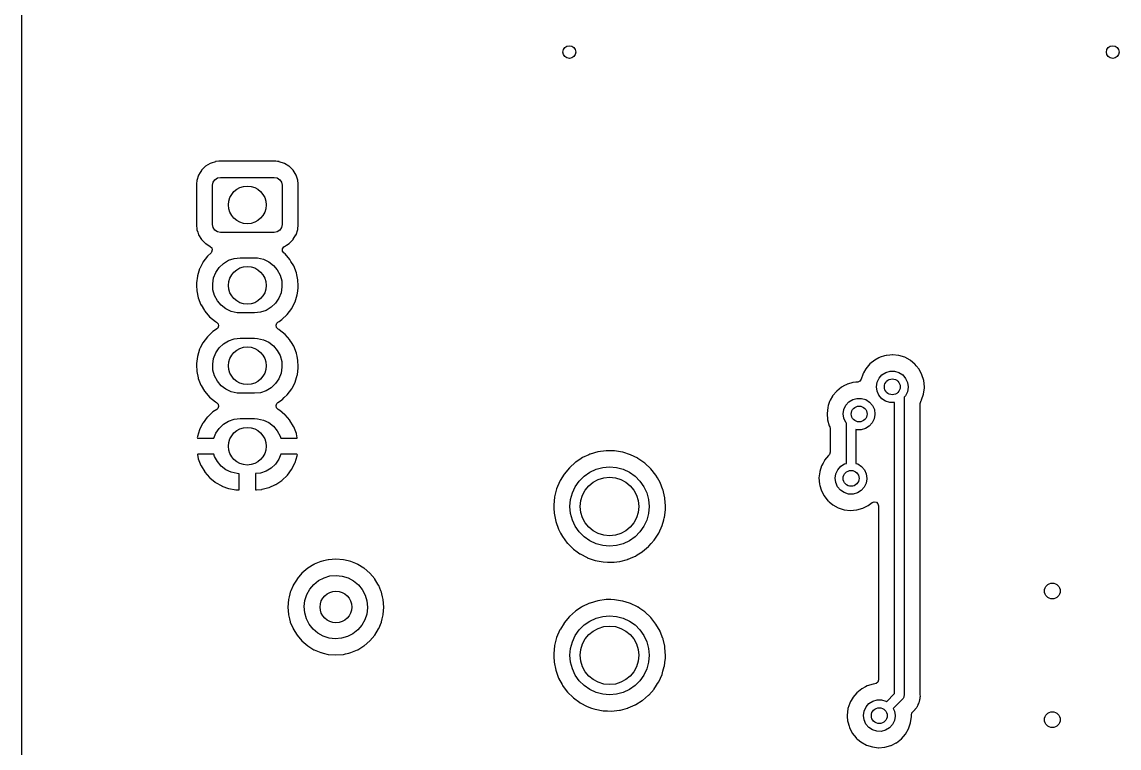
# Model space of a CAD drawing. Extents: x 51 to 243, y -135 to -54.
# Drawn here: x 51.31 to 85.92, y -117.23 to -94.3 of the extents above; entities that cross this region are included whole.
import ezdxf

# ---------------------------------------------------------------- set-up
doc = ezdxf.new("R2010")
doc.units = 0
doc.layers.add('BLACK', color=7, linetype='CONTINUOUS')

msp = doc.modelspace()

# ---------------------------------------------------------------- linework, layer by layer
at = {"layer": 'BLACK', "linetype": 'CONTINUOUS'}
for p, q in [((51.3085, -135.255), (51.3085, -53.9745)), ((56.9719, -98.9889), (56.9314, -99.0545)), ((56.9757, -98.9827), (56.9719, -98.9889)), ((56.9719, -98.9889), (56.9719, -98.9889)), ((57.1007, -98.8575), (56.9757, -98.9827)), ((57.2511, -98.7644), (57.1007, -98.8575)), ((57.2802, -98.7547), (57.2511, -98.7644)), ((57.4123, -98.7107), (57.2802, -98.7547)), ((57.4188, -98.7085), (57.4123, -98.7107)), ((57.4123, -98.7107), (57.4123, -98.7107)), ((57.4257, -98.7078), (57.4188, -98.7085)), ((57.5213, -98.6978), (57.4257, -98.7078)), ((57.4257, -98.7078), (57.4257, -98.7078)), ((57.5214, -98.6978), (57.5213, -98.6978)), ((57.5246, -98.6975), (57.5214, -98.6978)), ((59.3154, -98.6975), (57.5246, -98.6975)), ((59.37, -98.7031), (59.3154, -98.6975)), ((59.413, -98.7075), (59.37, -98.7031)), ((59.4199, -98.7082), (59.413, -98.7075)), ((59.413, -98.7075), (59.413, -98.7075)), ((59.4264, -98.7104), (59.4199, -98.7082)), ((59.4273, -98.7107), (59.4264, -98.7104)), ((59.4264, -98.7104), (59.4264, -98.7104)), ((59.5877, -98.7639), (59.4273, -98.7107)), ((59.594, -98.7677), (59.5877, -98.7639)), ((59.7321, -98.8529), (59.594, -98.7677)), ((59.594, -98.7677), (59.594, -98.7677)), ((59.7383, -98.8567), (59.7321, -98.8529)), ((59.8635, -98.9817), (59.7383, -98.8567)), ((59.9566, -99.1321), (59.8635, -98.9817)), ((56.8272, -99.3011), (56.8165, -99.4056)), ((56.8829, -99.1333), (56.8272, -99.3011)), ((56.9314, -99.0545), (56.8829, -99.1333)), ((57.344, -99.3603), (57.3982, -99.2792)), ((57.3982, -99.2792), (57.4793, -99.225)), ((57.4793, -99.225), (57.575, -99.206)), ((57.575, -99.206), (59.265, -99.206)), ((59.265, -99.206), (59.3607, -99.225)), ((59.3607, -99.225), (59.4418, -99.2792)), ((59.4418, -99.2792), (59.496, -99.3603)), ((60.0125, -99.2998), (59.9566, -99.1321)), ((60.0132, -99.3067), (60.0125, -99.2998)), ((60.0232, -99.4023), (60.0132, -99.3067)), ((60.0132, -99.3067), (60.0132, -99.3067)), ((56.8165, -99.4056), (56.8165, -100.746)), ((57.325, -99.456), (57.344, -99.3603)), ((57.325, -100.696), (57.325, -99.456)), ((59.496, -99.3603), (59.515, -99.456)), ((59.515, -99.456), (59.515, -100.696)), ((60.0235, -99.4056), (60.0232, -99.4023)), ((60.0235, -100.746), (60.0235, -99.4056)), ((57.344, -100.792), (57.325, -100.696)), ((59.515, -100.696), (59.496, -100.792)), ((56.8165, -100.746), (56.8168, -100.75)), ((56.8168, -100.75), (56.8168, -100.75)), ((56.8168, -100.75), (56.8234, -100.813)), ((56.8234, -100.813), (56.8275, -100.852)), ((56.8275, -100.852), (56.8297, -100.859)), ((56.8297, -100.859), (56.8297, -100.859)), ((56.8297, -100.859), (56.8573, -100.941)), ((56.8573, -100.941), (56.8834, -101.02)), ((56.8834, -101.02), (56.9765, -101.17)), ((57.3982, -100.873), (57.344, -100.792)), ((57.4793, -100.927), (57.3982, -100.873)), ((57.575, -100.946), (57.4793, -100.927)), ((59.265, -100.946), (57.575, -100.946)), ((59.3607, -100.927), (59.265, -100.946)), ((59.4418, -100.873), (59.3607, -100.927)), ((59.496, -100.792), (59.4418, -100.873)), ((59.8683, -101.163), (59.9533, -101.025)), ((59.9533, -101.025), (59.9571, -101.019)), ((59.9533, -101.025), (59.9533, -101.025)), ((59.9571, -101.019), (60.0128, -100.851)), ((60.0128, -100.851), (60.0167, -100.813)), ((60.0167, -100.813), (60.0179, -100.801)), ((60.0179, -100.801), (60.0235, -100.746)), ((56.9765, -101.17), (57.1017, -101.295)), ((57.1017, -101.295), (57.1079, -101.299)), ((57.1079, -101.299), (57.1079, -101.299)), ((57.1079, -101.299), (57.2523, -101.388)), ((57.2523, -101.388), (57.2509, -101.39)), ((57.2509, -101.39), (57.2953, -101.429)), ((59.5303, -101.464), (59.567, -101.403)), ((59.567, -101.403), (59.5894, -101.388)), ((59.5889, -101.388), (59.6575, -101.345)), ((59.5894, -101.388), (59.5889, -101.388)), ((59.6575, -101.345), (59.7393, -101.294)), ((59.7393, -101.294), (59.7884, -101.245)), ((59.7884, -101.245), (59.8591, -101.174)), ((59.8591, -101.174), (59.8643, -101.169)), ((59.8643, -101.169), (59.8683, -101.163)), ((57.1588, -101.699), (57.0192, -101.887)), ((57.1627, -101.696), (57.1588, -101.699)), ((57.2757, -101.588), (57.1627, -101.696)), ((57.1627, -101.696), (57.1627, -101.696)), ((57.2942, -101.566), (57.2757, -101.588)), ((57.3148, -101.498), (57.2942, -101.566)), ((57.2953, -101.429), (57.3148, -101.498)), ((57.8301, -101.826), (58.0082, -101.766)), ((58.0082, -101.766), (58.195, -101.746)), ((58.195, -101.746), (58.645, -101.746)), ((58.645, -101.746), (58.742, -101.751)), ((58.742, -101.751), (58.9254, -101.792)), ((59.5322, -101.535), (59.5303, -101.464)), ((59.5722, -101.594), (59.5322, -101.535)), ((59.58, -101.6), (59.5722, -101.594)), ((59.6095, -101.624), (59.58, -101.6)), ((59.7628, -101.801), (59.6095, -101.624)), ((56.9132, -102.096), (56.8438, -102.319)), ((56.9194, -102.083), (56.9132, -102.096)), ((57.0168, -101.892), (56.9194, -102.083)), ((57.0192, -101.887), (57.0168, -101.892)), ((57.0168, -101.892), (57.0168, -101.892)), ((57.4268, -102.208), (57.5325, -102.052)), ((57.5325, -102.052), (57.669, -101.923)), ((57.669, -101.923), (57.8301, -101.826)), ((58.9254, -101.792), (59.0957, -101.872)), ((59.0957, -101.872), (59.245, -101.986)), ((59.245, -101.986), (59.3663, -102.13)), ((59.7656, -101.805), (59.7628, -101.801)), ((59.7972, -101.858), (59.7656, -101.805)), ((59.7656, -101.805), (59.7656, -101.805)), ((59.8842, -102.001), (59.7972, -101.858)), ((59.9701, -102.218), (59.8842, -102.001)), ((56.8431, -102.324), (56.8144, -102.541)), ((56.8438, -102.319), (56.8431, -102.324)), ((56.8431, -102.324), (56.8431, -102.324)), ((57.3264, -102.567), (57.357, -102.382)), ((57.357, -102.382), (57.4268, -102.208)), ((59.3663, -102.13), (59.4539, -102.296)), ((59.4539, -102.296), (59.5038, -102.477)), ((59.9712, -102.224), (59.9701, -102.218)), ((59.9836, -102.283), (59.9712, -102.224)), ((59.9712, -102.224), (59.9712, -102.224)), ((60.0182, -102.447), (59.9836, -102.283)), ((60.0184, -102.453), (60.0182, -102.447)), ((60.0245, -102.616), (60.0184, -102.453)), ((56.8144, -102.541), (56.8131, -102.551)), ((56.8131, -102.551), (56.8133, -102.556)), ((56.8133, -102.556), (56.8133, -102.556)), ((56.8133, -102.556), (56.8156, -102.62)), ((56.8156, -102.62), (56.8218, -102.785)), ((56.8218, -102.785), (56.8699, -103.014)), ((57.3362, -102.755), (57.3264, -102.567)), ((57.3861, -102.936), (57.3362, -102.755)), ((59.5136, -102.665), (59.483, -102.85)), ((59.5038, -102.477), (59.5136, -102.665)), ((59.9962, -102.913), (60.0118, -102.795)), ((60.0118, -102.795), (60.0262, -102.686)), ((60.0269, -102.681), (60.0245, -102.616)), ((60.0262, -102.686), (60.0269, -102.681)), ((60.0262, -102.686), (60.0262, -102.686)), ((56.8699, -103.014), (56.9558, -103.231)), ((57.4737, -103.102), (57.3861, -102.936)), ((57.595, -103.246), (57.4737, -103.102)), ((59.4132, -103.024), (59.3075, -103.18)), ((59.483, -102.85), (59.4132, -103.024)), ((59.8466, -103.294), (59.9244, -103.141)), ((59.9244, -103.141), (59.9268, -103.136)), ((59.9244, -103.141), (59.9244, -103.141)), ((59.9268, -103.136), (59.9962, -102.913)), ((56.9558, -103.231), (56.9586, -103.236)), ((56.9586, -103.236), (57.0676, -103.415)), ((57.0676, -103.415), (57.0772, -103.431)), ((57.0772, -103.431), (57.2305, -103.608)), ((57.7443, -103.36), (57.595, -103.246)), ((57.9146, -103.44), (57.7443, -103.36)), ((58.098, -103.481), (57.9146, -103.44)), ((58.195, -103.486), (58.098, -103.481)), ((58.645, -103.486), (58.195, -103.486)), ((58.8318, -103.466), (58.645, -103.486)), ((59.0099, -103.406), (58.8318, -103.466)), ((59.171, -103.309), (59.0099, -103.406)), ((59.3075, -103.18), (59.171, -103.309)), ((59.6812, -103.533), (59.8208, -103.345)), ((59.8208, -103.345), (59.8466, -103.294)), ((57.2305, -103.608), (57.4114, -103.756)), ((57.4114, -103.756), (57.416, -103.759)), ((57.416, -103.759), (57.416, -103.759)), ((57.416, -103.759), (57.4485, -103.777)), ((57.4485, -103.777), (57.4978, -103.828)), ((57.4978, -103.828), (57.5117, -103.898)), ((59.3283, -103.874), (59.3543, -103.808)), ((59.3543, -103.808), (59.3834, -103.781)), ((59.3834, -103.781), (59.4249, -103.753)), ((59.4249, -103.753), (59.5119, -103.694)), ((59.5119, -103.694), (59.6812, -103.533)), ((57.3281, -104.078), (57.1588, -104.239)), ((57.4509, -103.995), (57.3281, -104.078)), ((57.4566, -103.991), (57.4509, -103.995)), ((57.4857, -103.964), (57.4566, -103.991)), ((57.5117, -103.898), (57.4857, -103.964)), ((59.3422, -103.944), (59.3283, -103.874)), ((59.3915, -103.995), (59.3422, -103.944)), ((59.424, -104.013), (59.3915, -103.995)), ((59.4286, -104.016), (59.424, -104.013)), ((59.424, -104.013), (59.424, -104.013)), ((59.6095, -104.164), (59.4286, -104.016)), ((59.7628, -104.341), (59.6095, -104.164)), ((57.0168, -104.432), (56.9362, -104.59)), ((57.0192, -104.427), (57.0168, -104.432)), ((57.0168, -104.432), (57.0168, -104.432)), ((57.1588, -104.239), (57.0192, -104.427)), ((57.5325, -104.592), (57.669, -104.463)), ((57.669, -104.463), (57.8301, -104.366)), ((57.8301, -104.366), (58.0082, -104.306)), ((58.0082, -104.306), (58.195, -104.286)), ((58.195, -104.286), (58.645, -104.286)), ((58.645, -104.286), (58.742, -104.291)), ((58.742, -104.291), (58.9254, -104.332)), ((58.9254, -104.332), (59.0957, -104.412)), ((59.0957, -104.412), (59.245, -104.526)), ((59.245, -104.526), (59.3663, -104.67)), ((59.7656, -104.345), (59.7628, -104.341)), ((59.8125, -104.423), (59.7656, -104.345)), ((59.7656, -104.345), (59.7656, -104.345)), ((59.8842, -104.541), (59.8125, -104.423)), ((59.9701, -104.758), (59.8842, -104.541)), ((56.8431, -104.864), (56.8144, -105.081)), ((56.8438, -104.859), (56.8431, -104.864)), ((56.8431, -104.864), (56.8431, -104.864)), ((56.9132, -104.635), (56.8438, -104.859)), ((56.9362, -104.59), (56.9132, -104.635)), ((57.357, -104.922), (57.4268, -104.748)), ((57.4268, -104.748), (57.5325, -104.592)), ((59.3663, -104.67), (59.4539, -104.836)), ((59.4539, -104.836), (59.5038, -105.017)), ((59.9712, -104.764), (59.9701, -104.758)), ((59.9901, -104.854), (59.9712, -104.764)), ((59.9712, -104.764), (59.9712, -104.764)), ((60.0182, -104.987), (59.9901, -104.854)), ((78.3842, -104.886), (78.3409, -104.909)), ((78.3896, -104.883), (78.3842, -104.886)), ((78.3842, -104.886), (78.3842, -104.886)), ((78.5229, -104.844), (78.3896, -104.883)), ((78.5734, -104.829), (78.5229, -104.844)), ((78.5793, -104.828), (78.5734, -104.829)), ((78.5734, -104.829), (78.5734, -104.829)), ((78.5855, -104.827), (78.5793, -104.828)), ((78.6938, -104.817), (78.5855, -104.827)), ((78.5855, -104.827), (78.5855, -104.827)), ((78.7763, -104.81), (78.6938, -104.817)), ((78.7824, -104.81), (78.7763, -104.81)), ((78.9669, -104.83), (78.7824, -104.81)), ((78.7824, -104.81), (78.7824, -104.81)), ((78.973, -104.83), (78.9669, -104.83)), ((78.9669, -104.83), (78.9669, -104.83)), ((79.1619, -104.889), (78.973, -104.83)), ((56.8144, -105.081), (56.8131, -105.091)), ((56.8131, -105.091), (56.8133, -105.096)), ((56.8133, -105.096), (56.8148, -105.138)), ((56.8133, -105.096), (56.8133, -105.096)), ((56.8148, -105.138), (56.8218, -105.325)), ((57.3264, -105.107), (57.357, -104.922)), ((57.3362, -105.295), (57.3264, -105.107)), ((59.5136, -105.205), (59.483, -105.39)), ((59.5038, -105.017), (59.5136, -105.205)), ((59.9981, -105.439), (60.0262, -105.226)), ((60.0184, -104.993), (60.0182, -104.987)), ((60.0252, -105.175), (60.0184, -104.993)), ((60.0269, -105.221), (60.0252, -105.175)), ((60.0262, -105.226), (60.0269, -105.221)), ((60.0262, -105.226), (60.0262, -105.226)), ((78.0602, -105.099), (77.9331, -105.25)), ((78.2143, -104.975), (78.0602, -105.099)), ((78.3409, -104.909), (78.2143, -104.975)), ((79.3359, -104.983), (79.1619, -104.889)), ((79.3407, -104.987), (79.3359, -104.983)), ((79.482, -105.104), (79.3407, -104.987)), ((79.3407, -104.987), (79.3407, -104.987)), ((79.4883, -105.109), (79.482, -105.104)), ((79.4922, -105.114), (79.4883, -105.109)), ((79.5283, -105.158), (79.4922, -105.114)), ((79.4922, -105.114), (79.4922, -105.114)), ((79.6133, -105.262), (79.5283, -105.158)), ((56.8218, -105.325), (56.8235, -105.333)), ((56.8235, -105.333), (56.8653, -105.532)), ((56.8653, -105.532), (56.8699, -105.554)), ((56.8699, -105.554), (56.9558, -105.771)), ((57.3861, -105.476), (57.3362, -105.295)), ((57.4737, -105.642), (57.3861, -105.476)), ((59.4132, -105.564), (59.3075, -105.72)), ((59.483, -105.39), (59.4132, -105.564)), ((59.9268, -105.676), (59.9962, -105.453)), ((59.9962, -105.453), (59.9981, -105.439)), ((77.8359, -105.43), (77.787, -105.584)), ((77.8378, -105.424), (77.8359, -105.43)), ((77.8359, -105.43), (77.8359, -105.43)), ((77.8633, -105.377), (77.8378, -105.424)), ((77.9301, -105.256), (77.8633, -105.377)), ((77.9331, -105.25), (77.9301, -105.256)), ((77.9301, -105.256), (77.9301, -105.256)), ((78.2911, -105.677), (78.3513, -105.549)), ((78.3513, -105.549), (78.4452, -105.442)), ((78.4452, -105.442), (78.5651, -105.367)), ((78.5651, -105.367), (78.7014, -105.328)), ((78.7014, -105.328), (78.8431, -105.329)), ((78.8431, -105.329), (78.979, -105.369)), ((78.979, -105.369), (79.0979, -105.446)), ((79.0979, -105.446), (79.1905, -105.554)), ((79.1905, -105.554), (79.2491, -105.683)), ((79.7061, -105.437), (79.6133, -105.262)), ((79.7633, -105.626), (79.7061, -105.437)), ((56.9558, -105.771), (56.9586, -105.776)), ((56.9586, -105.776), (57.0708, -105.961)), ((57.595, -105.786), (57.4737, -105.642)), ((57.7443, -105.9), (57.595, -105.786)), ((57.9146, -105.98), (57.7443, -105.9)), ((59.171, -105.849), (59.0099, -105.946)), ((59.3075, -105.72), (59.171, -105.849)), ((59.6812, -106.073), (59.8208, -105.885)), ((59.8208, -105.885), (59.8296, -105.868)), ((59.8296, -105.868), (59.9244, -105.681)), ((59.9244, -105.681), (59.9268, -105.676)), ((59.9244, -105.681), (59.9244, -105.681)), ((77.1691, -105.832), (77.015, -105.956)), ((77.2657, -105.782), (77.1691, -105.832)), ((77.3389, -105.743), (77.2657, -105.782)), ((77.3444, -105.74), (77.3389, -105.743)), ((77.3389, -105.743), (77.3389, -105.743)), ((77.4571, -105.707), (77.3444, -105.74)), ((77.5282, -105.686), (77.4571, -105.707)), ((77.5341, -105.685), (77.5282, -105.686)), ((77.5282, -105.686), (77.5282, -105.686)), ((77.5403, -105.684), (77.5341, -105.685)), ((77.6228, -105.676), (77.5403, -105.684)), ((77.5403, -105.684), (77.5403, -105.684)), ((77.6783, -105.671), (77.6228, -105.676)), ((77.7473, -105.643), (77.6783, -105.671)), ((77.787, -105.584), (77.7473, -105.643)), ((78.2693, -105.817), (78.2911, -105.677)), ((78.2877, -105.957), (78.2693, -105.817)), ((79.2691, -105.835), (79.2456, -105.975)), ((79.2491, -105.683), (79.2692, -105.823)), ((79.2692, -105.823), (79.2691, -105.835)), ((79.7574, -106.048), (79.7822, -105.851)), ((79.7826, -105.823), (79.7633, -105.626)), ((79.7822, -105.851), (79.7826, -105.823)), ((57.0708, -105.961), (57.0772, -105.971)), ((57.0772, -105.971), (57.2305, -106.148)), ((57.2305, -106.148), (57.4114, -106.296)), ((58.098, -106.021), (57.9146, -105.98)), ((58.195, -106.026), (58.098, -106.021)), ((58.645, -106.026), (58.195, -106.026)), ((58.8318, -106.006), (58.645, -106.026)), ((59.0099, -105.946), (58.8318, -106.006)), ((59.383, -106.321), (59.4947, -106.246)), ((59.4947, -106.246), (59.5119, -106.234)), ((59.5119, -106.234), (59.517, -106.229)), ((59.517, -106.229), (59.5862, -106.163)), ((59.5862, -106.163), (59.6812, -106.073)), ((76.8143, -106.241), (76.7926, -106.281)), ((76.8849, -106.113), (76.8143, -106.241)), ((76.8878, -106.107), (76.8849, -106.113)), ((76.8849, -106.113), (76.8849, -106.113)), ((77.015, -105.956), (76.8878, -106.107)), ((77.3999, -106.299), (77.5198, -106.224)), ((77.5198, -106.224), (77.6561, -106.185)), ((77.6561, -106.185), (77.7979, -106.185)), ((77.7979, -106.185), (77.9337, -106.226)), ((77.9337, -106.226), (78.0527, -106.303)), ((78.3447, -106.087), (78.2877, -105.957)), ((78.436, -106.196), (78.3447, -106.087)), ((78.554, -106.274), (78.436, -106.196)), ((79.1838, -106.103), (79.144, -106.147)), ((79.144, -106.147), (79.144, -115.57)), ((79.2456, -105.975), (79.1838, -106.103)), ((79.6691, -106.281), (79.6857, -106.252)), ((79.6857, -106.252), (79.692, -106.241)), ((79.692, -106.241), (79.695, -106.235)), ((79.692, -106.241), (79.692, -106.241)), ((79.695, -106.235), (79.7574, -106.048)), ((57.3328, -106.615), (57.3246, -106.622)), ((57.457, -106.532), (57.3328, -106.615)), ((57.4114, -106.296), (57.416, -106.299)), ((57.416, -106.299), (57.416, -106.299)), ((57.416, -106.299), (57.449, -106.318)), ((57.449, -106.318), (57.4983, -106.369)), ((57.4862, -106.504), (57.457, -106.532)), ((57.5122, -106.438), (57.4862, -106.504)), ((57.4983, -106.369), (57.5122, -106.438)), ((59.3279, -106.414), (59.3538, -106.348)), ((59.3417, -106.484), (59.3279, -106.414)), ((59.391, -106.535), (59.3417, -106.484)), ((59.3538, -106.348), (59.383, -106.321)), ((59.4237, -106.554), (59.391, -106.535)), ((59.4325, -106.56), (59.4237, -106.554)), ((59.605, -106.701), (59.4325, -106.56)), ((76.7328, -106.469), (76.7107, -106.666)), ((76.7502, -106.414), (76.7328, -106.469)), ((76.7907, -106.287), (76.7502, -106.414)), ((76.7926, -106.281), (76.7907, -106.287)), ((76.7907, -106.287), (76.7907, -106.287)), ((77.224, -106.674), (77.2458, -106.534)), ((77.2458, -106.534), (77.3061, -106.405)), ((77.3061, -106.405), (77.3999, -106.299)), ((78.0527, -106.303), (78.1452, -106.411)), ((78.1452, -106.411), (78.2039, -106.54)), ((78.2039, -106.54), (78.224, -106.68)), ((78.6893, -106.317), (78.554, -106.274)), ((78.831, -106.319), (78.6893, -106.317)), ((78.844, -106.316), (78.831, -106.319)), ((78.844, -115.508), (78.844, -106.316)), ((79.6525, -106.343), (79.6689, -106.281)), ((79.6525, -115.533), (79.6525, -106.343)), ((79.6689, -106.281), (79.6691, -106.281)), ((57.0228, -106.963), (57.0172, -106.972)), ((57.156, -106.784), (57.0228, -106.963)), ((57.1631, -106.776), (57.156, -106.784)), ((57.3246, -106.622), (57.1631, -106.776)), ((57.669, -107.003), (57.8301, -106.906)), ((57.8301, -106.906), (58.0082, -106.846)), ((58.0082, -106.846), (58.195, -106.826)), ((58.195, -106.826), (58.645, -106.826)), ((58.645, -106.826), (58.742, -106.831)), ((58.742, -106.831), (58.9254, -106.872)), ((58.9254, -106.872), (59.0957, -106.952)), ((59.0957, -106.952), (59.245, -107.066)), ((59.6127, -106.709), (59.605, -106.701)), ((59.7589, -106.877), (59.6127, -106.709)), ((59.7652, -106.886), (59.7589, -106.877)), ((59.881, -107.077), (59.7652, -106.886)), ((76.7107, -106.666), (76.7112, -106.672)), ((76.7112, -106.672), (76.7265, -106.854)), ((76.7265, -106.854), (76.7273, -106.863)), ((76.7273, -106.863), (76.7818, -107.053)), ((77.2424, -106.814), (77.224, -106.674)), ((77.2995, -106.944), (77.2424, -106.814)), ((77.32, -106.969), (77.2995, -106.944)), ((78.1385, -106.96), (78.0434, -107.065)), ((78.2003, -106.832), (78.1385, -106.96)), ((78.2239, -106.692), (78.2003, -106.832)), ((78.224, -106.68), (78.2239, -106.692)), ((56.912, -107.181), (56.8459, -107.394)), ((56.916, -107.171), (56.912, -107.181)), ((57.0172, -106.972), (56.916, -107.171)), ((57.3651, -107.442), (57.4268, -107.288)), ((57.4268, -107.288), (57.5325, -107.132)), ((57.5325, -107.132), (57.669, -107.003)), ((59.245, -107.066), (59.3663, -107.21)), ((59.3663, -107.21), (59.4539, -107.376)), ((59.8857, -107.086), (59.881, -107.077)), ((59.9677, -107.294), (59.8857, -107.086)), ((59.9707, -107.304), (59.9677, -107.294)), ((59.9967, -107.427), (59.9707, -107.304)), ((76.7818, -107.053), (76.7976, -107.084)), ((76.7976, -107.084), (76.8115, -107.141)), ((76.8115, -107.141), (76.8115, -107.887)), ((77.32, -108.24), (77.32, -106.969)), ((77.6441, -107.174), (77.62, -107.166)), ((77.62, -107.166), (77.62, -108.24)), ((77.7858, -107.176), (77.6441, -107.174)), ((77.9226, -107.139), (77.7858, -107.176)), ((78.0434, -107.065), (77.9226, -107.139)), ((56.8436, -107.404), (56.841, -107.424)), ((56.841, -107.424), (56.8432, -107.438)), ((56.8432, -107.438), (56.8563, -107.442)), ((56.8459, -107.394), (56.8436, -107.404)), ((56.8563, -107.442), (57.3651, -107.442)), ((59.4539, -107.376), (59.4722, -107.442)), ((59.4722, -107.442), (59.9816, -107.442)), ((59.9816, -107.442), (59.9952, -107.438)), ((59.9952, -107.438), (59.9967, -107.427)), ((56.8448, -107.954), (56.8433, -107.965)), ((56.8433, -107.965), (56.8693, -108.088)), ((56.8584, -107.95), (56.8448, -107.954)), ((57.3678, -107.95), (56.8584, -107.95)), ((57.3861, -108.016), (57.3678, -107.95)), ((59.4749, -107.95), (59.4132, -108.104)), ((59.9837, -107.95), (59.4749, -107.95)), ((59.928, -108.211), (59.9941, -107.998)), ((59.9968, -107.954), (59.9837, -107.95)), ((59.9941, -107.998), (59.9964, -107.988)), ((59.9964, -107.988), (59.999, -107.968)), ((59.999, -107.968), (59.9968, -107.954)), ((69.1929, -107.966), (68.9951, -108.058)), ((69.2282, -107.95), (69.1929, -107.966)), ((69.2324, -107.948), (69.2282, -107.95)), ((69.2282, -107.95), (69.2282, -107.95)), ((69.4834, -107.875), (69.2324, -107.948)), ((69.7423, -107.84), (69.4834, -107.875)), ((69.747, -107.84), (69.7423, -107.84)), ((69.8899, -107.842), (69.747, -107.84)), ((69.747, -107.84), (69.747, -107.84)), ((70.0037, -107.843), (69.8899, -107.842)), ((70.2617, -107.885), (70.0037, -107.843)), ((70.2661, -107.887), (70.2617, -107.885)), ((70.5061, -107.964), (70.2661, -107.887)), ((70.5106, -107.965), (70.5061, -107.964)), ((70.5148, -107.967), (70.5106, -107.965)), ((70.7408, -108.079), (70.5148, -107.967)), ((70.5148, -107.967), (70.5148, -107.967)), ((76.761, -107.988), (76.6338, -108.139)), ((76.7658, -107.984), (76.761, -107.988)), ((76.7702, -107.98), (76.7658, -107.984)), ((76.7915, -107.955), (76.7697, -107.979)), ((76.7697, -107.979), (76.7702, -107.98)), ((76.8115, -107.887), (76.7915, -107.955)), ((56.8693, -108.088), (56.8723, -108.098)), ((56.8723, -108.098), (56.9543, -108.306)), ((56.9543, -108.306), (56.959, -108.315)), ((56.959, -108.315), (57.0748, -108.506)), ((57.4737, -108.182), (57.3861, -108.016)), ((57.595, -108.326), (57.4737, -108.182)), ((57.7443, -108.44), (57.595, -108.326)), ((59.3075, -108.26), (59.171, -108.389)), ((59.4132, -108.104), (59.3075, -108.26)), ((59.8228, -108.42), (59.924, -108.221)), ((59.924, -108.221), (59.928, -108.211)), ((68.7765, -108.201), (68.5815, -108.375)), ((68.7804, -108.198), (68.7765, -108.201)), ((68.9561, -108.083), (68.7804, -108.198)), ((68.7804, -108.198), (68.7804, -108.198)), ((68.9951, -108.058), (68.9561, -108.083)), ((70.745, -108.081), (70.7408, -108.079)), ((70.9598, -108.23), (70.745, -108.081)), ((71.1501, -108.409), (70.9598, -108.23)), ((76.5367, -108.319), (76.4806, -108.495)), ((76.5386, -108.313), (76.5367, -108.319)), ((76.5367, -108.319), (76.5367, -108.319)), ((76.5843, -108.23), (76.5386, -108.313)), ((76.6309, -108.145), (76.5843, -108.23)), ((76.6338, -108.139), (76.6309, -108.145)), ((76.6309, -108.145), (76.6309, -108.145)), ((77.0521, -108.437), (77.1459, -108.331)), ((77.1459, -108.331), (77.2658, -108.256)), ((77.2658, -108.256), (77.32, -108.24)), ((77.62, -108.24), (77.6797, -108.258)), ((77.6797, -108.258), (77.7987, -108.335)), ((77.7987, -108.335), (77.8912, -108.443)), ((57.0748, -108.506), (57.0811, -108.515)), ((57.0811, -108.515), (57.2273, -108.683)), ((57.2273, -108.683), (57.235, -108.691)), ((57.235, -108.691), (57.4075, -108.832)), ((57.9146, -108.52), (57.7443, -108.44)), ((58.098, -108.561), (57.9146, -108.52)), ((58.166, -108.564), (58.098, -108.561)), ((58.166, -109.06), (58.166, -108.564)), ((58.8318, -108.546), (58.674, -108.563)), ((58.674, -108.563), (58.674, -109.056)), ((59.0099, -108.486), (58.8318, -108.546)), ((59.171, -108.389), (59.0099, -108.486)), ((59.5154, -108.77), (59.6769, -108.616)), ((59.6769, -108.616), (59.684, -108.608)), ((59.684, -108.608), (59.8172, -108.429)), ((59.8172, -108.429), (59.8228, -108.42)), ((68.4119, -108.58), (68.2925, -108.777)), ((68.4144, -108.576), (68.4119, -108.58)), ((68.5815, -108.375), (68.4144, -108.576)), ((68.8924, -108.797), (69.0465, -108.642)), ((69.0465, -108.642), (69.225, -108.517)), ((69.225, -108.517), (69.4225, -108.425)), ((69.4225, -108.425), (69.6329, -108.369)), ((69.6329, -108.369), (69.85, -108.35)), ((69.85, -108.35), (70.0671, -108.369)), ((70.0671, -108.369), (70.2775, -108.425)), ((70.2775, -108.425), (70.475, -108.517)), ((70.475, -108.517), (70.6535, -108.642)), ((70.6535, -108.642), (70.8076, -108.797)), ((71.312, -108.614), (71.1501, -108.409)), ((71.3599, -108.698), (71.312, -108.614)), ((76.4788, -108.501), (76.4567, -108.698)), ((76.4806, -108.495), (76.4788, -108.501)), ((76.97, -108.706), (76.9918, -108.566)), ((76.9918, -108.566), (77.0521, -108.437)), ((77.8912, -108.443), (77.9499, -108.572)), ((77.9499, -108.572), (77.97, -108.712)), ((57.4075, -108.832), (57.4163, -108.838)), ((57.4163, -108.838), (57.6103, -108.949)), ((57.6103, -108.949), (57.6199, -108.953)), ((57.6199, -108.953), (57.8297, -109.029)), ((57.8297, -109.029), (57.84, -109.032)), ((57.84, -109.032), (58.0608, -109.072)), ((58.8832, -109.058), (59.0992, -109.002)), ((59.0992, -109.002), (59.1092, -108.998)), ((59.1092, -108.998), (59.3127, -108.907)), ((59.3127, -108.907), (59.322, -108.901)), ((59.322, -108.901), (59.5072, -108.777)), ((59.5072, -108.777), (59.5154, -108.77)), ((68.1777, -109.04), (68.1134, -109.294)), ((68.2788, -108.799), (68.1777, -109.04)), ((68.2925, -108.777), (68.2788, -108.799)), ((68.6754, -109.172), (68.7675, -108.975)), ((68.7675, -108.975), (68.8924, -108.797)), ((70.8076, -108.797), (70.9325, -108.975)), ((70.9325, -108.975), (71.0246, -109.172)), ((71.4416, -108.841), (71.3599, -108.698)), ((71.4433, -108.845), (71.4416, -108.841)), ((71.5316, -109.072), (71.4433, -108.845)), ((71.4433, -108.845), (71.4433, -108.845)), ((76.4567, -108.698), (76.4733, -108.895)), ((76.4733, -108.895), (76.4854, -108.937)), ((76.4854, -108.937), (76.5243, -109.073)), ((76.9884, -108.846), (76.97, -108.706)), ((77.0455, -108.976), (76.9884, -108.846)), ((77.1367, -109.085), (77.0455, -108.976)), ((77.8845, -108.992), (77.7894, -109.097)), ((77.9463, -108.864), (77.8845, -108.992)), ((77.9699, -108.724), (77.9463, -108.864)), ((77.97, -108.712), (77.9699, -108.724)), ((58.0608, -109.072), (58.069, -109.073)), ((58.069, -109.073), (58.0879, -109.074)), ((58.0879, -109.074), (58.0908, -109.074)), ((58.0908, -109.074), (58.1479, -109.074)), ((58.1479, -109.074), (58.1631, -109.07)), ((58.1631, -109.07), (58.1643, -109.068)), ((58.1643, -109.068), (58.166, -109.06)), ((58.674, -109.056), (58.6785, -109.071)), ((58.6785, -109.071), (58.6799, -109.072)), ((58.6799, -109.072), (58.6875, -109.074)), ((58.6875, -109.074), (58.7011, -109.074)), ((58.7011, -109.074), (58.7064, -109.074)), ((58.7064, -109.074), (58.8727, -109.06)), ((58.8727, -109.06), (58.8832, -109.058)), ((68.1134, -109.294), (68.0872, -109.554)), ((68.6, -109.6), (68.619, -109.383)), ((68.619, -109.383), (68.6754, -109.172)), ((71.0246, -109.172), (71.081, -109.383)), ((71.081, -109.383), (71.1, -109.6)), ((71.5364, -109.084), (71.5316, -109.072)), ((71.5477, -109.134), (71.5364, -109.084)), ((71.5921, -109.331), (71.5477, -109.134)), ((71.5941, -109.339), (71.5921, -109.331)), ((71.5944, -109.344), (71.5941, -109.339)), ((71.6116, -109.575), (71.5944, -109.344)), ((71.5944, -109.344), (71.5944, -109.344)), ((76.5243, -109.073), (76.5278, -109.085)), ((76.5278, -109.085), (76.6182, -109.261)), ((76.6182, -109.261), (76.741, -109.416)), ((77.2547, -109.163), (77.1367, -109.085)), ((77.3901, -109.206), (77.2547, -109.163)), ((77.5318, -109.208), (77.3901, -109.206)), ((77.6686, -109.171), (77.5318, -109.208)), ((77.7894, -109.097), (77.6686, -109.171)), ((68.0872, -109.554), (68.0874, -109.559)), ((68.0874, -109.559), (68.0921, -109.657)), ((68.0874, -109.559), (68.0874, -109.559)), ((68.0921, -109.657), (68.0997, -109.815)), ((68.619, -109.817), (68.6, -109.6)), ((71.1, -109.6), (71.081, -109.817)), ((71.5883, -109.871), (71.6106, -109.695)), ((71.6106, -109.695), (71.611, -109.692)), ((71.6106, -109.695), (71.6106, -109.695)), ((71.611, -109.692), (71.6111, -109.688)), ((71.6111, -109.688), (71.6131, -109.614)), ((71.6134, -109.6), (71.6116, -109.575)), ((71.6131, -109.614), (71.6134, -109.6)), ((76.741, -109.416), (76.7457, -109.42)), ((76.7457, -109.42), (76.7457, -109.42)), ((76.7457, -109.42), (76.7793, -109.449)), ((76.7793, -109.449), (76.8916, -109.544)), ((76.8916, -109.544), (77.0643, -109.641)), ((77.0643, -109.641), (77.2524, -109.702)), ((77.2524, -109.702), (77.4488, -109.725)), ((77.4488, -109.725), (77.4549, -109.725)), ((77.4549, -109.725), (77.6398, -109.71)), ((77.4549, -109.725), (77.4549, -109.725)), ((77.6398, -109.71), (77.6398, -109.71)), ((77.6398, -109.71), (77.646, -109.71)), ((77.646, -109.71), (77.8365, -109.657)), ((77.8365, -109.657), (77.842, -109.654)), ((77.842, -109.654), (78.0075, -109.57)), ((77.842, -109.654), (77.842, -109.654)), ((78.0075, -109.57), (78.013, -109.568)), ((78.0075, -109.57), (78.0075, -109.57)), ((78.013, -109.568), (78.1319, -109.475)), ((78.1319, -109.475), (78.1979, -109.449)), ((78.1979, -109.449), (78.2676, -109.462)), ((78.2676, -109.462), (78.3188, -109.511)), ((78.3188, -109.511), (78.3355, -109.574)), ((78.3355, -109.574), (78.3355, -115.079)), ((68.0997, -109.815), (68.1507, -110.071)), ((68.1507, -110.071), (68.239, -110.317)), ((68.6754, -110.028), (68.619, -109.817)), ((68.7675, -110.225), (68.6754, -110.028)), ((71.0246, -110.028), (70.9325, -110.225)), ((71.081, -109.817), (71.0246, -110.028)), ((71.5071, -110.203), (71.5578, -110.023)), ((71.5578, -110.023), (71.5768, -109.956)), ((71.5768, -109.956), (71.578, -109.952)), ((71.5768, -109.956), (71.5768, -109.956)), ((71.578, -109.952), (71.5883, -109.871)), ((68.239, -110.317), (68.2412, -110.321)), ((68.2412, -110.321), (68.3058, -110.441)), ((68.8924, -110.403), (68.7675, -110.225)), ((69.0465, -110.558), (68.8924, -110.403)), ((70.8076, -110.403), (70.6535, -110.558)), ((70.9325, -110.225), (70.8076, -110.403)), ((71.3997, -110.441), (71.5071, -110.203)), ((68.3058, -110.441), (68.3627, -110.547)), ((68.3627, -110.547), (68.3655, -110.551)), ((68.3655, -110.551), (68.3655, -110.551)), ((68.3655, -110.551), (68.5163, -110.753)), ((68.5163, -110.753), (68.5163, -110.753)), ((68.5163, -110.753), (68.5191, -110.757)), ((68.5191, -110.757), (68.5224, -110.76)), ((68.5224, -110.76), (68.5224, -110.76)), ((68.5224, -110.76), (68.7014, -110.938)), ((69.225, -110.683), (69.0465, -110.558)), ((69.4225, -110.775), (69.225, -110.683)), ((70.475, -110.683), (70.2775, -110.775)), ((70.6535, -110.558), (70.475, -110.683)), ((71.1604, -110.773), (71.2553, -110.665)), ((71.2553, -110.665), (71.2583, -110.661)), ((71.2553, -110.665), (71.2553, -110.665)), ((71.2583, -110.661), (71.3997, -110.441)), ((68.7014, -110.938), (68.7047, -110.941)), ((68.7047, -110.941), (68.7085, -110.944)), ((68.7085, -110.944), (68.7085, -110.944)), ((68.7085, -110.944), (68.826, -111.03)), ((68.826, -111.03), (68.9155, -111.095)), ((68.9155, -111.095), (68.9197, -111.098)), ((68.9197, -111.098), (68.9197, -111.098)), ((68.9197, -111.098), (69.1427, -111.215)), ((69.6329, -110.831), (69.4225, -110.775)), ((69.85, -110.85), (69.6329, -110.831)), ((70.0671, -110.831), (69.85, -110.85)), ((70.2775, -110.775), (70.0671, -110.831)), ((70.7246, -111.127), (70.8825, -111.029)), ((70.8825, -111.029), (70.8865, -111.027)), ((70.8825, -111.029), (70.8825, -111.029)), ((70.8865, -111.027), (70.8901, -111.024)), ((70.8901, -111.024), (71.0824, -110.861)), ((70.8901, -111.024), (70.8901, -111.024)), ((71.0824, -110.861), (71.086, -110.858)), ((71.0824, -110.861), (71.0824, -110.861)), ((71.086, -110.858), (71.1604, -110.773)), ((60.5228, -111.43), (60.3288, -111.549)), ((60.527, -111.428), (60.5228, -111.43)), ((60.5316, -111.426), (60.527, -111.428)), ((60.7418, -111.339), (60.5316, -111.426)), ((60.5316, -111.426), (60.5316, -111.426)), ((60.7464, -111.337), (60.7418, -111.339)), ((60.7418, -111.339), (60.7418, -111.339)), ((60.8266, -111.318), (60.7464, -111.337)), ((60.9725, -111.283), (60.8266, -111.318)), ((60.9773, -111.281), (60.9725, -111.283)), ((60.9725, -111.283), (60.9725, -111.283)), ((61.214, -111.263), (60.9773, -111.281)), ((61.4507, -111.281), (61.214, -111.263)), ((61.4555, -111.283), (61.4507, -111.281)), ((61.6014, -111.318), (61.4555, -111.283)), ((61.4555, -111.283), (61.4555, -111.283)), ((61.6816, -111.337), (61.6014, -111.318)), ((61.6862, -111.339), (61.6816, -111.337)), ((61.8964, -111.426), (61.6862, -111.339)), ((61.6862, -111.339), (61.6862, -111.339)), ((61.901, -111.428), (61.8964, -111.426)), ((61.8964, -111.426), (61.8964, -111.426)), ((61.9052, -111.43), (61.901, -111.428)), ((62.0992, -111.549), (61.9052, -111.43)), ((69.1427, -111.215), (69.1427, -111.215)), ((69.1427, -111.215), (69.1468, -111.217)), ((69.1468, -111.217), (69.3936, -111.303)), ((69.3936, -111.303), (69.3982, -111.304)), ((69.3982, -111.304), (69.6458, -111.351)), ((69.6458, -111.351), (69.6458, -111.351)), ((69.6458, -111.351), (69.6504, -111.352)), ((69.6504, -111.352), (69.781, -111.357)), ((69.781, -111.357), (69.9069, -111.362)), ((69.9069, -111.362), (69.9069, -111.362)), ((69.9069, -111.362), (69.9115, -111.362)), ((69.9115, -111.362), (69.991, -111.354)), ((69.991, -111.354), (70.1667, -111.334)), ((70.1667, -111.334), (70.1667, -111.334)), ((70.1667, -111.334), (70.1714, -111.334)), ((70.1714, -111.334), (70.1759, -111.333)), ((70.1759, -111.333), (70.4196, -111.269)), ((70.4196, -111.269), (70.4241, -111.267)), ((70.4196, -111.269), (70.4196, -111.269)), ((70.4241, -111.267), (70.4346, -111.263)), ((70.4346, -111.263), (70.5831, -111.199)), ((70.5831, -111.199), (70.6643, -111.164)), ((70.6643, -111.164), (70.7246, -111.127)), ((60.144, -111.706), (59.9898, -111.887)), ((60.3246, -111.552), (60.144, -111.706)), ((60.3288, -111.549), (60.3246, -111.552)), ((60.3288, -111.549), (60.3288, -111.549)), ((60.8394, -111.849), (61.0266, -111.794)), ((61.0266, -111.794), (61.221, -111.776)), ((61.221, -111.776), (61.4151, -111.796)), ((61.4151, -111.796), (61.6015, -111.854)), ((62.1034, -111.552), (62.0992, -111.549)), ((62.0992, -111.549), (62.0992, -111.549)), ((62.284, -111.706), (62.1034, -111.552)), ((62.4382, -111.887), (62.284, -111.706)), ((59.8639, -112.094), (59.7945, -112.261)), ((59.8658, -112.089), (59.8639, -112.094)), ((59.8639, -112.094), (59.8639, -112.094)), ((59.8874, -112.054), (59.8658, -112.089)), ((59.9872, -111.891), (59.8874, -112.054)), ((59.9898, -111.887), (59.9872, -111.891)), ((59.9872, -111.891), (59.9872, -111.891)), ((60.3889, -112.211), (60.5143, -112.062)), ((60.5143, -112.062), (60.6664, -111.939)), ((60.6664, -111.939), (60.8394, -111.849)), ((61.6015, -111.854), (61.7732, -111.947)), ((61.7732, -111.947), (61.9236, -112.071)), ((61.9236, -112.071), (62.0469, -112.223)), ((62.4408, -111.891), (62.4382, -111.887)), ((62.5406, -112.054), (62.4408, -111.891)), ((62.4408, -111.891), (62.4408, -111.891)), ((62.5622, -112.089), (62.5406, -112.054)), ((62.5641, -112.094), (62.5622, -112.089)), ((62.6335, -112.261), (62.5641, -112.094)), ((62.5641, -112.094), (62.5641, -112.094)), ((59.7396, -112.455), (59.7195, -112.539)), ((59.7618, -112.363), (59.7396, -112.455)), ((59.7749, -112.308), (59.7618, -112.363)), ((59.7945, -112.261), (59.7749, -112.308)), ((60.2359, -112.568), (60.2949, -112.382)), ((60.2949, -112.382), (60.3889, -112.211)), ((62.0469, -112.223), (62.1385, -112.395)), ((62.1385, -112.395), (62.195, -112.582)), ((62.6531, -112.308), (62.6335, -112.261)), ((62.6662, -112.363), (62.6531, -112.308)), ((62.6884, -112.455), (62.6662, -112.363)), ((62.7085, -112.539), (62.6884, -112.455)), ((59.7195, -112.539), (59.7008, -112.776)), ((59.7008, -112.776), (59.7195, -113.013)), ((60.2141, -112.762), (60.2359, -112.568)), ((60.2304, -112.957), (60.2141, -112.762)), ((62.2136, -112.804), (62.1891, -112.998)), ((62.195, -112.582), (62.214, -112.776)), ((62.214, -112.776), (62.2136, -112.804)), ((62.7272, -112.776), (62.7085, -112.539)), ((62.7085, -113.013), (62.7272, -112.776)), ((68.9596, -112.781), (68.7804, -112.898)), ((68.9951, -112.758), (68.9596, -112.781)), ((69.1917, -112.667), (68.9951, -112.758)), ((69.2282, -112.65), (69.1917, -112.667)), ((69.2324, -112.648), (69.2282, -112.65)), ((69.2282, -112.65), (69.2282, -112.65)), ((69.4834, -112.575), (69.2324, -112.648)), ((69.7423, -112.54), (69.4834, -112.575)), ((69.747, -112.54), (69.7423, -112.54)), ((69.8899, -112.542), (69.747, -112.54)), ((69.747, -112.54), (69.747, -112.54)), ((70.0037, -112.543), (69.8899, -112.542)), ((70.2617, -112.585), (70.0037, -112.543)), ((70.2661, -112.587), (70.2617, -112.585)), ((70.4799, -112.655), (70.2661, -112.587)), ((70.5106, -112.665), (70.4799, -112.655)), ((70.5148, -112.667), (70.5106, -112.665)), ((70.7257, -112.771), (70.5148, -112.667)), ((70.5148, -112.667), (70.5148, -112.667)), ((70.745, -112.781), (70.7257, -112.771)), ((70.7488, -112.783), (70.745, -112.781)), ((70.7489, -112.783), (70.7488, -112.783)), ((70.8074, -112.824), (70.7489, -112.783)), ((70.9598, -112.93), (70.8074, -112.824)), ((59.7195, -113.013), (59.7206, -113.018)), ((59.7206, -113.018), (59.7206, -113.018)), ((59.7206, -113.018), (59.7508, -113.143)), ((59.7508, -113.143), (59.7749, -113.244)), ((60.2842, -113.144), (60.2304, -112.957)), ((60.3734, -113.318), (60.2842, -113.144)), ((62.1275, -113.183), (62.0311, -113.352)), ((62.1891, -112.998), (62.1275, -113.183)), ((62.6531, -113.244), (62.6772, -113.143)), ((62.6772, -113.143), (62.7074, -113.018)), ((62.7074, -113.018), (62.7085, -113.013)), ((62.7074, -113.018), (62.7074, -113.018)), ((68.5815, -113.075), (68.4144, -113.276)), ((68.7765, -112.901), (68.5815, -113.075)), ((68.7804, -112.898), (68.7765, -112.901)), ((68.7804, -112.898), (68.7804, -112.898)), ((69.225, -113.217), (69.4225, -113.125)), ((69.4225, -113.125), (69.6329, -113.069)), ((69.6329, -113.069), (69.85, -113.05)), ((69.85, -113.05), (70.0671, -113.069)), ((70.0671, -113.069), (70.2775, -113.125)), ((70.2775, -113.125), (70.475, -113.217)), ((71.1501, -113.109), (70.9598, -112.93)), ((71.312, -113.314), (71.1501, -113.109)), ((59.7749, -113.244), (59.7768, -113.248)), ((59.7768, -113.248), (59.7768, -113.248)), ((59.7768, -113.248), (59.8625, -113.455)), ((59.8625, -113.455), (59.8658, -113.463)), ((59.8658, -113.463), (59.8683, -113.467)), ((59.8683, -113.467), (59.9872, -113.661)), ((60.4947, -113.471), (60.3734, -113.318)), ((60.6433, -113.597), (60.4947, -113.471)), ((61.9036, -113.5), (61.7498, -113.62)), ((62.0311, -113.352), (61.9036, -113.5)), ((62.4408, -113.661), (62.5597, -113.467)), ((62.5597, -113.467), (62.5622, -113.463)), ((62.5622, -113.463), (62.5655, -113.455)), ((62.5655, -113.455), (62.6512, -113.248)), ((62.6512, -113.248), (62.6531, -113.244)), ((62.6512, -113.248), (62.6512, -113.248)), ((68.2788, -113.499), (68.1777, -113.74)), ((68.2973, -113.469), (68.2788, -113.499)), ((68.4119, -113.28), (68.2973, -113.469)), ((68.4144, -113.276), (68.4119, -113.28)), ((68.7675, -113.675), (68.8924, -113.497)), ((68.8924, -113.497), (69.0465, -113.342)), ((69.0465, -113.342), (69.225, -113.217)), ((70.475, -113.217), (70.6535, -113.342)), ((70.6535, -113.342), (70.8076, -113.497)), ((70.8076, -113.497), (70.9325, -113.675)), ((71.4416, -113.541), (71.312, -113.314)), ((71.4433, -113.545), (71.4416, -113.541)), ((59.9872, -113.661), (59.9872, -113.661)), ((59.9872, -113.661), (59.9898, -113.665)), ((59.9898, -113.665), (60.144, -113.846)), ((60.144, -113.846), (60.3246, -114)), ((60.8137, -113.692), (60.6433, -113.597)), ((60.9993, -113.753), (60.8137, -113.692)), ((61.1931, -113.776), (60.9993, -113.753)), ((61.3876, -113.761), (61.1931, -113.776)), ((61.5756, -113.708), (61.3876, -113.761)), ((61.7498, -113.62), (61.5756, -113.708)), ((62.1034, -114), (62.284, -113.846)), ((62.284, -113.846), (62.4382, -113.665)), ((62.4382, -113.665), (62.4408, -113.661)), ((62.4408, -113.661), (62.4408, -113.661)), ((68.1777, -113.74), (68.1134, -113.994)), ((68.619, -114.083), (68.6754, -113.872)), ((68.6754, -113.872), (68.7675, -113.675)), ((70.9325, -113.675), (71.0246, -113.872)), ((71.0246, -113.872), (71.081, -114.083)), ((71.5282, -113.764), (71.4433, -113.545)), ((71.4433, -113.545), (71.4433, -113.545)), ((71.5364, -113.784), (71.5282, -113.764)), ((71.5374, -113.789), (71.5364, -113.784)), ((71.5886, -114.015), (71.5374, -113.789)), ((60.3246, -114), (60.3288, -114.003)), ((60.3288, -114.003), (60.3288, -114.003)), ((60.3288, -114.003), (60.5228, -114.122)), ((60.5228, -114.122), (60.527, -114.124)), ((60.527, -114.124), (60.5316, -114.126)), ((60.5316, -114.126), (60.5316, -114.126)), ((60.5316, -114.126), (60.7418, -114.213)), ((60.7418, -114.213), (60.7464, -114.215)), ((60.7464, -114.215), (60.8085, -114.23)), ((60.8085, -114.23), (60.9725, -114.269)), ((61.5203, -114.254), (61.6195, -114.23)), ((61.6195, -114.23), (61.6816, -114.215)), ((61.6816, -114.215), (61.6862, -114.213)), ((61.6862, -114.213), (61.8964, -114.126)), ((61.8964, -114.126), (61.901, -114.124)), ((61.8964, -114.126), (61.8964, -114.126)), ((61.901, -114.124), (61.9052, -114.122)), ((61.9052, -114.122), (62.0992, -114.003)), ((62.0992, -114.003), (62.1034, -114)), ((62.0992, -114.003), (62.0992, -114.003)), ((68.1134, -113.994), (68.0872, -114.254)), ((68.6, -114.3), (68.619, -114.083)), ((71.081, -114.083), (71.1, -114.3)), ((71.5941, -114.039), (71.5886, -114.015)), ((71.5944, -114.044), (71.5941, -114.039)), ((71.6063, -114.204), (71.5944, -114.044)), ((71.5944, -114.044), (71.5944, -114.044)), ((71.6134, -114.3), (71.6063, -114.204)), ((60.9725, -114.269), (60.9725, -114.269)), ((60.9725, -114.269), (60.9773, -114.271)), ((60.9773, -114.271), (61.214, -114.289)), ((61.214, -114.289), (61.4507, -114.271)), ((61.4507, -114.271), (61.4555, -114.269)), ((61.4555, -114.269), (61.5203, -114.254)), ((61.4555, -114.269), (61.4555, -114.269)), ((68.0872, -114.254), (68.0874, -114.259)), ((68.0874, -114.259), (68.0913, -114.34)), ((68.0874, -114.259), (68.0874, -114.259)), ((68.0913, -114.34), (68.0997, -114.515)), ((68.0997, -114.515), (68.1507, -114.771)), ((68.619, -114.517), (68.6, -114.3)), ((68.6754, -114.728), (68.619, -114.517)), ((71.081, -114.517), (71.0246, -114.728)), ((71.1, -114.3), (71.081, -114.517)), ((71.578, -114.652), (71.5948, -114.519)), ((71.5948, -114.519), (71.6106, -114.395)), ((71.6106, -114.395), (71.611, -114.392)), ((71.6106, -114.395), (71.6106, -114.395)), ((71.611, -114.392), (71.6111, -114.388)), ((71.6111, -114.388), (71.6133, -114.303)), ((71.6133, -114.303), (71.6134, -114.3)), ((68.1507, -114.771), (68.239, -115.017)), ((68.7675, -114.925), (68.6754, -114.728)), ((68.8924, -115.103), (68.7675, -114.925)), ((70.9325, -114.925), (70.8076, -115.103)), ((71.0246, -114.728), (70.9325, -114.925)), ((71.3997, -115.141), (71.5071, -114.903)), ((71.5071, -114.903), (71.5347, -114.805)), ((71.5347, -114.805), (71.5768, -114.656)), ((71.5768, -114.656), (71.578, -114.652)), ((71.5768, -114.656), (71.5768, -114.656)), ((68.239, -115.017), (68.2412, -115.021)), ((68.2412, -115.021), (68.3508, -115.225)), ((68.3508, -115.225), (68.3627, -115.247)), ((68.3627, -115.247), (68.3655, -115.251)), ((68.3655, -115.251), (68.3655, -115.251)), ((68.3655, -115.251), (68.5163, -115.453)), ((69.0465, -115.258), (68.8924, -115.103)), ((69.225, -115.383), (69.0465, -115.258)), ((70.6535, -115.258), (70.475, -115.383)), ((70.8076, -115.103), (70.6535, -115.258)), ((71.3008, -115.295), (71.3659, -115.194)), ((71.3659, -115.194), (71.3997, -115.141)), ((77.9739, -115.268), (77.9222, -115.295)), ((77.9794, -115.265), (77.9739, -115.268)), ((77.9739, -115.268), (77.9739, -115.268)), ((78.1691, -115.21), (77.9794, -115.265)), ((78.1752, -115.209), (78.1691, -115.21)), ((78.2209, -115.205), (78.1752, -115.209)), ((78.1752, -115.209), (78.1752, -115.209)), ((78.2618, -115.194), (78.2209, -115.205)), ((78.3155, -115.147), (78.2618, -115.194)), ((78.3355, -115.079), (78.3155, -115.147)), ((68.5163, -115.453), (68.5163, -115.453)), ((68.5163, -115.453), (68.5191, -115.457)), ((68.5191, -115.457), (68.5224, -115.46)), ((68.5224, -115.46), (68.5224, -115.46)), ((68.5224, -115.46), (68.6962, -115.632)), ((69.4225, -115.475), (69.225, -115.383)), ((69.6329, -115.531), (69.4225, -115.475)), ((69.85, -115.55), (69.6329, -115.531)), ((70.0671, -115.531), (69.85, -115.55)), ((70.2775, -115.475), (70.0671, -115.531)), ((70.475, -115.383), (70.2775, -115.475)), ((70.8901, -115.724), (71.0824, -115.561)), ((71.0824, -115.561), (71.086, -115.558)), ((71.0824, -115.561), (71.0824, -115.561)), ((71.086, -115.558), (71.0891, -115.554)), ((71.0891, -115.554), (71.2553, -115.365)), ((71.2553, -115.365), (71.2583, -115.361)), ((71.2553, -115.365), (71.2553, -115.365)), ((71.2583, -115.361), (71.3008, -115.295)), ((77.65, -115.481), (77.5228, -115.632)), ((77.8041, -115.357), (77.65, -115.481)), ((77.9222, -115.295), (77.8041, -115.357)), ((78.5882, -115.764), (78.844, -115.508)), ((79.1389, -115.609), (79.129, -115.626)), ((79.144, -115.57), (79.1389, -115.589)), ((79.1389, -115.589), (79.1389, -115.609)), ((79.6531, -115.545), (79.6525, -115.533)), ((79.6525, -115.632), (79.6541, -115.612)), ((79.6574, -115.591), (79.6531, -115.545)), ((79.6541, -115.612), (79.6562, -115.599)), ((79.6562, -115.599), (79.6574, -115.591)), ((68.6962, -115.632), (68.7047, -115.641)), ((68.7047, -115.641), (68.7085, -115.644)), ((68.7085, -115.644), (68.7085, -115.644)), ((68.7085, -115.644), (68.9117, -115.793)), ((68.9117, -115.793), (68.9155, -115.795)), ((68.9155, -115.795), (68.9197, -115.798)), ((68.9197, -115.798), (68.9197, -115.798)), ((68.9197, -115.798), (69.1427, -115.915)), ((69.1427, -115.915), (69.1427, -115.915)), ((69.1427, -115.915), (69.1468, -115.917)), ((69.1468, -115.917), (69.2822, -115.964)), ((69.2822, -115.964), (69.3509, -115.988)), ((70.4241, -115.967), (70.4409, -115.96)), ((70.4409, -115.96), (70.6557, -115.868)), ((70.6557, -115.868), (70.6643, -115.864)), ((70.6643, -115.864), (70.6778, -115.856)), ((70.6778, -115.856), (70.8825, -115.729)), ((70.8825, -115.729), (70.8865, -115.727)), ((70.8825, -115.729), (70.8825, -115.729)), ((70.8865, -115.727), (70.8901, -115.724)), ((70.8901, -115.724), (70.8901, -115.724)), ((77.4257, -115.812), (77.3723, -115.98)), ((77.4276, -115.806), (77.4257, -115.812)), ((77.4257, -115.812), (77.4257, -115.812)), ((77.4554, -115.755), (77.4276, -115.806)), ((77.5199, -115.638), (77.4554, -115.755)), ((77.5228, -115.632), (77.5199, -115.638)), ((77.5199, -115.638), (77.5199, -115.638)), ((77.8808, -116.059), (77.9411, -115.93)), ((77.9411, -115.93), (78.0349, -115.824)), ((78.0349, -115.824), (78.1548, -115.749)), ((78.1548, -115.749), (78.2911, -115.71)), ((78.2911, -115.71), (78.4329, -115.71)), ((78.4329, -115.71), (78.5687, -115.751)), ((78.5687, -115.751), (78.5882, -115.764)), ((79.1001, -115.676), (78.7991, -115.977)), ((79.1099, -115.659), (79.1001, -115.676)), ((79.1239, -115.645), (79.1099, -115.659)), ((79.129, -115.626), (79.1239, -115.645)), ((79.5044, -115.988), (79.531, -115.96)), ((79.531, -115.96), (79.5348, -115.953)), ((79.5348, -115.953), (79.5413, -115.941)), ((79.5413, -115.941), (79.5522, -115.925)), ((79.5522, -115.925), (79.5604, -115.914)), ((79.5604, -115.914), (79.5653, -115.908)), ((79.5653, -115.908), (79.5685, -115.901)), ((79.5685, -115.901), (79.5837, -115.865)), ((79.5837, -115.865), (79.5889, -115.855)), ((79.5889, -115.855), (79.6073, -115.821)), ((79.6073, -115.821), (79.6111, -115.814)), ((79.6073, -115.821), (79.6073, -115.821)), ((79.6111, -115.814), (79.6165, -115.794)), ((79.6165, -115.794), (79.6229, -115.775)), ((79.6229, -115.775), (79.6314, -115.755)), ((79.6314, -115.755), (79.6386, -115.71)), ((79.6386, -115.71), (79.641, -115.698)), ((79.641, -115.698), (79.6505, -115.661)), ((79.6505, -115.661), (79.6525, -115.653)), ((79.6525, -115.653), (79.6525, -115.632)), ((69.3509, -115.988), (69.3936, -116.003)), ((69.3936, -116.003), (69.3982, -116.004)), ((69.3982, -116.004), (69.6458, -116.051)), ((69.6458, -116.051), (69.6458, -116.051)), ((69.6458, -116.051), (69.6504, -116.052)), ((69.6504, -116.052), (69.781, -116.057)), ((69.781, -116.057), (69.9069, -116.062)), ((69.9069, -116.062), (69.9069, -116.062)), ((69.9069, -116.062), (69.9115, -116.062)), ((69.9115, -116.062), (69.991, -116.054)), ((69.991, -116.054), (70.1667, -116.034)), ((70.1667, -116.034), (70.1667, -116.034)), ((70.1667, -116.034), (70.1714, -116.034)), ((70.1714, -116.034), (70.198, -116.027)), ((70.198, -116.027), (70.4196, -115.969)), ((70.4196, -115.969), (70.4241, -115.967)), ((70.4196, -115.969), (70.4196, -115.969)), ((77.3678, -115.994), (77.3457, -116.191)), ((77.3457, -116.191), (77.3482, -116.221)), ((77.3482, -116.221), (77.3612, -116.375)), ((77.3723, -115.98), (77.3678, -115.994)), ((77.859, -116.199), (77.8808, -116.059)), ((77.8774, -116.339), (77.859, -116.199)), ((78.7991, -115.977), (78.8389, -116.065)), ((78.8589, -116.217), (78.8353, -116.357)), ((78.8389, -116.065), (78.859, -116.205)), ((78.859, -116.205), (78.8589, -116.217)), ((79.3472, -116.43), (79.372, -116.233)), ((79.3709, -116.19), (79.3842, -116.121)), ((79.3724, -116.205), (79.3709, -116.19)), ((79.372, -116.233), (79.3724, -116.205)), ((79.3842, -116.121), (79.4143, -116.083)), ((79.4143, -116.083), (79.4171, -116.081)), ((79.4171, -116.081), (79.4656, -116.03)), ((79.4656, -116.03), (79.4684, -116.027)), ((79.4684, -116.027), (79.4889, -116.006)), ((79.4889, -116.006), (79.4916, -116.003)), ((79.4916, -116.003), (79.4994, -115.994)), ((79.4994, -115.994), (79.5044, -115.988)), ((77.3612, -116.375), (77.3623, -116.388)), ((77.3623, -116.388), (77.3671, -116.405)), ((77.3671, -116.405), (77.4052, -116.538)), ((77.4052, -116.538), (77.4168, -116.578)), ((77.4168, -116.578), (77.5072, -116.754)), ((77.9345, -116.469), (77.8774, -116.339)), ((78.0257, -116.578), (77.9345, -116.469)), ((78.1437, -116.656), (78.0257, -116.578)), ((78.2791, -116.699), (78.1437, -116.656)), ((78.6784, -116.59), (78.5576, -116.664)), ((78.7735, -116.485), (78.6784, -116.59)), ((78.8353, -116.357), (78.7735, -116.485)), ((79.1871, -116.789), (79.2848, -116.617)), ((79.2848, -116.617), (79.3472, -116.43)), ((77.5072, -116.754), (77.63, -116.909)), ((77.63, -116.909), (77.6347, -116.913)), ((77.6347, -116.913), (77.6347, -116.913)), ((77.6347, -116.913), (77.6871, -116.958)), ((77.6871, -116.958), (77.7806, -117.037)), ((78.4208, -116.701), (78.2791, -116.699)), ((78.5576, -116.664), (78.4208, -116.701)), ((78.902, -117.061), (79.0578, -116.939)), ((79.0578, -116.939), (79.1871, -116.789)), ((77.7806, -117.037), (77.9533, -117.134)), ((77.9533, -117.134), (78.1414, -117.195)), ((78.1414, -117.195), (78.3378, -117.218)), ((78.3378, -117.218), (78.3439, -117.218)), ((78.3439, -117.218), (78.5288, -117.203)), ((78.3439, -117.218), (78.3439, -117.218)), ((78.5288, -117.203), (78.5288, -117.203)), ((78.5288, -117.203), (78.535, -117.203)), ((78.535, -117.203), (78.7255, -117.15)), ((78.7255, -117.15), (78.731, -117.147)), ((78.731, -117.147), (78.8965, -117.063)), ((78.731, -117.147), (78.731, -117.147)), ((78.8965, -117.063), (78.902, -117.061)), ((78.8965, -117.063), (78.8965, -117.063))]:
    msp.add_line(p, q, dxfattribs=at)
at = {"layer": 'BLACK'}
for centre, radius in [((68.58, -95.25), 0.2), ((85.725, -95.25), 0.2), ((58.42, -100.076), 0.595), ((58.42, -102.616), 0.595), ((58.42, -105.156), 0.595), ((78.7692, -105.823), 0.25), ((77.724, -106.68), 0.25), ((58.42, -107.696), 0.595), ((69.85, -109.6), 0.925), ((77.47, -108.712), 0.25), ((83.82, -112.268), 0.25), ((61.214, -112.776), 0.5), ((69.85, -114.3), 0.925), ((78.359, -116.205), 0.25), ((83.82, -116.332), 0.25)]:
    msp.add_circle(centre, radius, dxfattribs=at)

doc.saveas('drawing.dxf')
